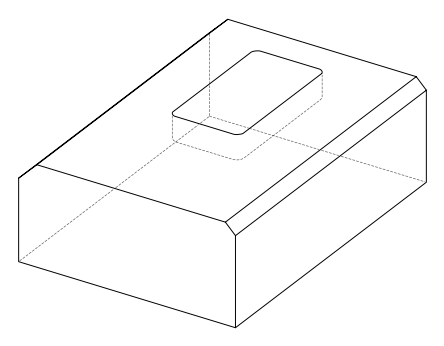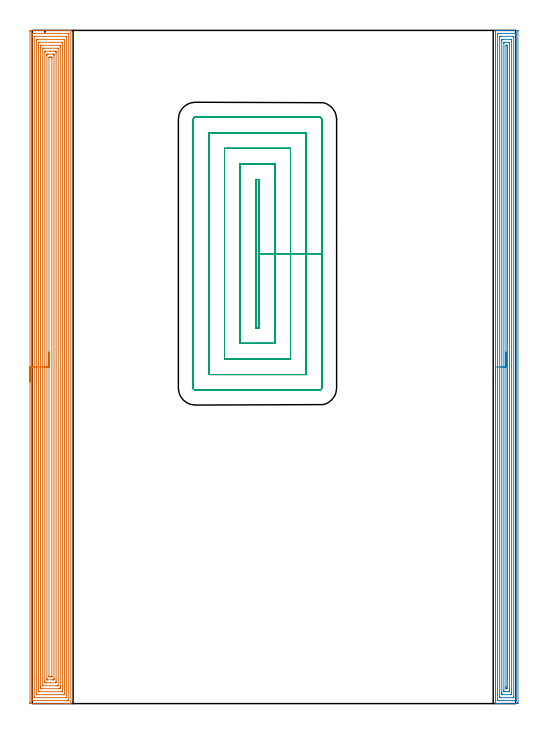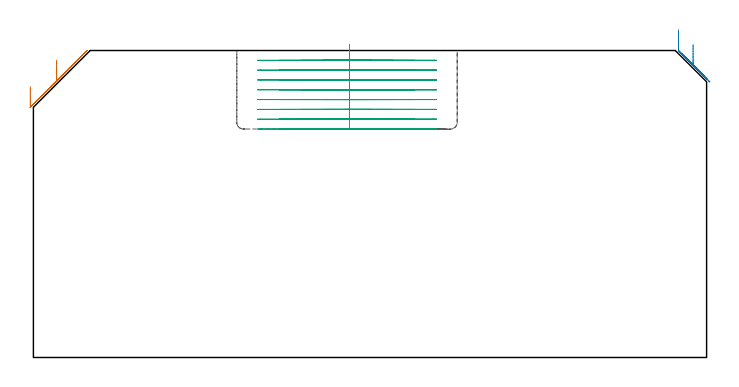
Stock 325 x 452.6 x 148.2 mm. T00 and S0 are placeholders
(PLAN: 3 operations, 1 tool changes, 90 min)
(1 AREA_MILL | FG_CHAMFER_SURFACE | UGT0205_001 | 36.63 min | 169887 mm3)
(2 AREA_MILL_1 | FG_CHAMFER_SURFACE_1 | UGT0205_001 | 21.95 min | 51592 mm3)
(3 MILL_RECTANGULAR_POCKET | POCKET_RECTANGULAR_STRAIGHT | UGT0201_095 | Follow Part, ap 5, ae 75% | 31.4 min | 815219 mm3)
(TOOL UGT0205_001 | Chamfer Mill 20 x 3 x 45 deg. | D20 FL50 Z2)
(TOOL UGT0201_095 | End mill 20 mm | D20 R3 FL38 Z4)
(OP 1 AREA_MILL)
G17 G21 G94 G90
T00 M6
G54
G17 G0 G90 X-1.5 Y216.3 S1061 M3
G43 Z158.2 H0
Z130.8
G94 G1 Y216.338 Z129.928 F250.
Y216.452 Z129.063
Y216.641 Z128.212
Y216.903 Z127.38
Y217.237 Z126.574
Y217.64 Z125.8
Y218.108 Z125.064
Y218.64 Z124.372
Y219.229 Z123.729
Y219.872 Z123.139
Y220.564 Z122.608
Y221.3 Z122.14
Y222.074 Z121.737
Y222.88 Z121.403
Y223.712 Z121.141
Y224.563 Z120.952
Y225.428 Z120.838
Y226.3 Z120.8
Y451.553
X-1.499 Y451.976 Z120.801
X-1.495 Y452.442 Z120.803
X-1.492 Y452.59 Z120.806
X-1.036 Y452.6 Z121.262
X22.173 Z144.468
X24.553 Z146.848
X25.252 Z147.552
X25.532 Z147.832
X25.891 Y452.593 Z148.182
X25.897 Y452.592 Z148.188
X25.9 Y452.423 Z148.2
Y0.177
X25.897 Y0.008 Z148.188
X25.891 Y0.007 Z148.182
X25.532 Y0. Z147.832
X25.252 Z147.551
X24.553 Z146.848
X23.322 Z145.618
X22.788 Z145.083
X22.173 Z144.468
X-1.055 Z121.242
X-1.492 Y0.009 Z120.806
X-1.495 Y0.158 Z120.803
X-1.499 Y0.624 Z120.801
X-1.5 Y1.094 Z120.8
Y226.3
X-0.086 Z122.214
X-0.085 Y450.12 Z122.215
X-0.084 Y450.189 Z122.216
X-0.076 Y450.59 Z122.224
X0.325 Y450.598 Z122.625
X0.729 Y450.599 Z123.029
X1.205 Y450.6 Z123.505
X23.671 Y450.599 Z145.971
X24.15 Y450.597 Z146.45
X24.378 Y450.59 Z146.678
X24.479 Y450.568 Z146.779
X24.485 Y450.258 Z146.785
Y450.189
Y2.48
X24.484 Y2.411 Z146.784
X24.476 Y2.01 Z146.776
X24.075 Y2.002 Z146.375
X23.671 Y2.001 Z145.971
X23.195 Y2. Z145.495
X0.729 Y2.001 Z123.029
X0.25 Y2.003 Z122.55
X0.022 Y2.01 Z122.322
X-0.079 Y2.032 Z122.221
X-0.085 Y2.342 Z122.215
Y2.411
X-0.086 Y226.3 Z122.214
X1.328 Z123.628
X1.329 Y448.401 Z123.629
X1.331 Y448.544 Z123.631
X1.333 Y448.579 Z123.633
X1.334 Y448.589 Z123.634
X1.35 Y448.592 Z123.65
X1.417 Y448.598 Z123.717
X1.611 Y448.599 Z123.911
X2.297 Y448.6 Z124.597
X22.788 Y448.599 Z145.088
X22.985 Y448.595 Z145.285
X23.04 Y448.592 Z145.34
X23.065 Y448.588 Z145.365
X23.067 Y448.572 Z145.367
X23.07 Y448.496 Z145.37
X23.071 Y448.401 Z145.371
Y448.114
Y4.199
X23.069 Y4.056 Z145.369
X23.067 Y4.021 Z145.367
X23.065 Y4.011 Z145.365
X23.049 Y4.008 Z145.349
X22.983 Y4.002 Z145.283
X22.788 Y4.001 Z145.088
X22.102 Y4. Z144.402
X1.611 Y4.001 Z123.911
X1.415 Y4.004 Z123.715
X1.36 Y4.008 Z123.66
X1.335 Y4.012 Z123.635
X1.333 Y4.028 Z123.633
X1.33 Y4.103 Z123.63
X1.329 Y4.199 Z123.629
X1.328 Y4.486 Z123.628
Y226.3
X2.743 Z125.043
Y445.72
X2.746 Y446.358 Z125.046
X2.75 Y446.573 Z125.05
X2.756 Y446.591 Z125.056
X2.779 Y446.594 Z125.079
X2.833 Y446.598 Z125.133
X2.942 Y446.599 Z125.242
X3.376 Y446.6 Z125.676
X21.037 Z143.337
X21.46 Y446.59 Z143.76
X21.65 Y446.577 Z143.95
X21.652 Y446.467 Z143.952
X21.657 Y445.973 Z143.957
Y6.88
X21.654 Y6.242 Z143.954
X21.65 Y6.027 Z143.95
X21.644 Y6.009 Z143.944
X21.621 Y6.006 Z143.921
X21.567 Y6.002 Z143.867
X21.458 Y6.001 Z143.758
X21.024 Y6. Z143.324
X3.363 Z125.663
X2.94 Y6.01 Z125.24
X2.749 Y6.023 Z125.049
X2.747 Y6.133 Z125.047
X2.743 Y6.628 Z125.043
Y226.3
X4.157 Z126.457
Y444.138
X4.158 Y444.345 Z126.458
X4.16 Y444.482 Z126.46
X4.164 Y444.584 Z126.464
X4.178 Y444.59 Z126.478
X4.259 Y444.595 Z126.559
X4.482 Y444.599 Z126.782
X19.483 Z141.783
X20.141 Y444.592 Z142.441
X20.229 Y444.59 Z142.529
X20.238 Y444.241 Z142.538
X20.242 Y444.035 Z142.542
X20.243 Y443.932 Z142.543
Y8.462
X20.242 Y8.256 Z142.542
X20.239 Y8.118 Z142.539
X20.236 Y8.016 Z142.536
X20.222 Y8.01 Z142.522
X20.141 Y8.005 Z142.441
X19.917 Y8.001 Z142.217
X4.917 Z127.217
X4.259 Y8.008 Z126.559
X4.171 Y8.01 Z126.471
X4.162 Y8.359 Z126.462
X4.158 Y8.565 Z126.458
X4.157 Y8.668 Z126.457
Y226.3
X5.571 Z127.871
Y441.251
X5.572 Y441.708 Z127.872
X5.576 Y442.145 Z127.876
X5.581 Y442.593 Z127.881
X6.023 Y442.597 Z128.323
X6.457 Y442.599 Z128.757
X18.377 Z140.677
X18.813 Y442.597 Z141.113
X18.822 Y442.59 Z141.122
X18.825 Y442.584 Z141.125
X18.828 Y442.145 Z141.128
X18.829 Y441.687 Z141.129
Y441.251
Y11.349
X18.827 Y10.892 Z141.127
X18.824 Y10.455 Z141.124
X18.819 Y10.007 Z141.119
X18.377 Y10.003 Z140.677
X17.943 Y10.001 Z140.243
X6.023 Z128.323
X5.587 Y10.003 Z127.887
X5.578 Y10.01 Z127.878
X5.575 Y10.016 Z127.875
X5.572 Y10.455 Z127.872
X5.571 Y10.913 Z127.871
Y11.349
Y226.3
X6.985 Z129.285
Y440.357
X6.987 Y440.56 Z129.287
X6.989 Y440.584 Z129.289
X6.99 Y440.589 Z129.29
X7.021 Y440.593 Z129.321
X7.149 Y440.598 Z129.449
X7.309 Y440.6 Z129.609
X7.548 Z129.848
X17.255 Z139.555
X17.352 Y440.598 Z139.652
X17.379 Y440.595 Z139.679
X17.403 Y440.591 Z139.703
X17.408 Y440.548 Z139.708
X17.413 Y440.439 Z139.713
X17.414 Y440.357 Z139.714
X17.415 Y12.243 Z139.715
X17.413 Y12.04 Z139.713
X17.411 Y12.016 Z139.711
X17.409 Y12.011 Z139.709
X17.378 Y12.007 Z139.678
X17.251 Y12.002 Z139.551
X16.612 Y12. Z138.912
X7.145 Z129.445
X7.048 Y12.002 Z129.348
X7.02 Y12.005 Z129.32
X6.997 Y12.009 Z129.297
X6.992 Y12.051 Z129.292
X6.987 Y12.161 Z129.287
X6.986 Y12.243 Z129.286
X6.985 Y226.3 Z129.285
X8.399 Z130.699
X8.4 Y437.676 Z130.7
X8.401 Y437.949 Z130.701
X8.407 Y438.57 Z130.707
X8.642 Y438.598 Z130.942
X12.17 Y438.6 Z134.47
X14.817 Z137.117
X15.7 Y438.599 Z138.
X15.729 Y438.597 Z138.029
X15.993 Y438.57 Z138.293
X15.997 Y438.298 Z138.297
X16. Y437.676 Z138.3
Y437.401
Y14.924
X15.999 Y14.651 Z138.299
X15.993 Y14.03 Z138.293
X15.758 Y14.002 Z138.058
X12.23 Y14. Z134.53
X9.583 Z131.883
X8.7 Y14.001 Z131.
X8.67 Y14.003 Z130.97
X8.407 Y14.03 Z130.707
X8.402 Y14.302 Z130.702
X8.4 Y14.924 Z130.7
Y15.199
X8.399 Y226.3 Z130.699
X9.814 Z132.114
Y435.624
X9.815 Y435.888 Z132.115
X9.82 Y436.511 Z132.12
X9.827 Y436.59 Z132.127
X9.908 Y436.593 Z132.208
X10.084 Y436.597 Z132.384
X10.435 Y436.599 Z132.735
X10.615 Y436.6 Z132.915
X14.145 Z136.445
X14.388 Y436.599 Z136.688
X14.509 Y436.598 Z136.809
X14.569 Y436.594 Z136.869
X14.58 Y436.59 Z136.88
X14.582 Y436.585 Z136.882
X14.584 Y436.562 Z136.884
X14.586 Y436.153 Z136.886
Y435.888
Y16.976
X14.584 Y16.712 Z136.884
X14.58 Y16.089 Z136.88
X14.573 Y16.01 Z136.873
X14.491 Y16.007 Z136.791
X14.316 Y16.003 Z136.616
X13.965 Y16.001 Z136.265
X13.785 Y16. Z136.085
X10.255 Z132.555
X10.012 Y16.001 Z132.312
X9.891 Y16.002 Z132.191
X9.83 Y16.006 Z132.13
X9.82 Y16.01 Z132.12
X9.818 Y16.015 Z132.118
X9.816 Y16.038 Z132.116
X9.814 Y16.447 Z132.114
Y16.712
Y226.3
X11.228 Z133.528
X11.229 Y434.283 Z133.529
X11.232 Y434.464 Z133.532
X11.235 Y434.578 Z133.535
X11.258 Y434.59 Z133.558
X11.318 Y434.593 Z133.618
X11.708 Y434.599 Z134.008
X12.2 Y434.6 Z134.5
X12.59 Y434.599 Z134.89
X13.082 Y434.593 Z135.382
X13.151 Y434.59 Z135.451
X13.165 Y434.583 Z135.465
X13.168 Y434.494 Z135.468
X13.171 Y434.373 Z135.471
X13.172 Y434.191 Z135.472
Y434.101
X13.171 Y18.318 Z135.471
X13.168 Y18.136 Z135.468
X13.165 Y18.022 Z135.465
X13.142 Y18.01 Z135.442
X13.082 Y18.007 Z135.382
X12.692 Y18.001 Z134.992
X12.2 Y18. Z134.5
X11.81 Y18.001 Z134.11
X11.318 Y18.006 Z133.618
X11.249 Y18.01 Z133.549
X11.235 Y18.016 Z133.535
X11.232 Y18.106 Z133.532
X11.229 Y18.227 Z133.529
X11.228 Y18.408 Z133.528
Y18.499
Y226.3
Y227.172 Z133.566
Y228.036 Z133.68
Y228.888 Z133.869
Y229.72 Z134.131
Y230.526 Z134.465
Y231.3 Z134.868
Y232.036 Z135.336
Y232.728 Z135.867
Y233.371 Z136.457
Y233.96 Z137.1
Y234.491 Z137.792
Y234.96 Z138.528
Y235.363 Z139.302
Y235.697 Z140.108
Y235.959 Z140.94
Y236.148 Z141.791
Y236.262 Z142.656
Y236.3 Z143.528
G0 Z158.2
M5
M2
(OP 2 AREA_MILL_1)
G17 G21 G94 G90
T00 M6
G54
G17 G0 G90 X311.4 Y216.3 S1061 M3
G43 Z158.2 H0
G94 G1 Y216.338 Z157.328 F250.
Y216.452 Z156.463
Y216.641 Z155.612
Y216.903 Z154.78
Y217.237 Z153.974
Y217.64 Z153.2
Y218.109 Z152.464
Y218.64 Z151.772
Y219.229 Z151.129
Y219.872 Z150.539
Y220.564 Z150.008
Y221.3 Z149.54
Y222.074 Z149.137
Y222.88 Z148.803
Y223.712 Z148.541
Y224.564 Z148.352
Y225.428 Z148.238
Y226.3 Z148.2
Y452.423
X311.403 Y452.591 Z148.188
X311.415 Y452.593 Z148.176
X311.781 Y452.6 Z147.819
X312.065 Z147.535
X312.765 Z146.83
X313.998 Z145.599
X314.532 Z145.062
X315.149 Z144.447
X326.019 Z133.579
X326.288 Y452.598 Z133.31
X326.492 Y452.59 Z133.106
X326.499 Y452.384 Z133.099
X326.5 Y0.624 Z133.1
X326.496 Y0.213 Z133.102
X326.492 Y0.01 Z133.106
X326.285 Y0. Z133.312
X314.532 Z145.062
X313.115 Z146.481
X312.765 Z146.83
X312.065 Z147.535
X311.781 Z147.818
X311.416 Z148.175
X311.403 Y0.008 Z148.188
X311.4 Y0.177 Z148.2
Y226.3
X312.814 Z146.786
X312.815 Y450.505 Z146.785
X312.816 Y450.558 Z146.784
X312.818 Y450.582 Z146.782
X312.82 Y450.588 Z146.78
X312.836 Y450.59 Z146.764
X313.243 Y450.599 Z146.357
X318.985 Y450.6 Z140.615
X324.251 Y450.599 Z135.349
X324.731 Y450.597 Z134.869
X324.969 Y450.59 Z134.631
X325.079 Y450.579 Z134.521
X325.085 Y450.239 Z134.515
Y450.189
Y2.095
X325.084 Y2.042 Z134.516
X325.082 Y2.018 Z134.518
X325.08 Y2.012 Z134.52
X325.064 Y2.01 Z134.536
X324.657 Y2.001 Z134.943
X316.485 Y2. Z143.115
X314.055 Z145.545
X313.648 Y2.001 Z145.952
X313.169 Y2.003 Z146.431
X312.931 Y2.01 Z146.669
X312.821 Y2.021 Z146.779
X312.815 Y2.361 Z146.785
Y2.411
X312.814 Y226.3 Z146.786
X314.229 Z145.372
Y447.814 Z145.371
X314.231 Y448.401 Z145.369
X314.234 Y448.554 Z145.366
X314.235 Y448.584 Z145.365
X314.271 Y448.59 Z145.329
X314.338 Y448.597 Z145.262
X314.532 Y448.599 Z145.068
X315.219 Y448.6 Z144.381
X323.172 Y448.599 Z136.428
X323.368 Y448.595 Z136.232
X323.564 Y448.59 Z136.036
X323.665 Y448.576 Z135.935
X323.668 Y448.503 Z135.932
X323.669 Y448.401 Z135.931
X323.671 Y448.094 Z135.929
Y4.786
X323.668 Y4.199 Z135.932
X323.666 Y4.046 Z135.934
X323.665 Y4.016 Z135.935
X323.629 Y4.01 Z135.971
X323.562 Y4.003 Z136.038
X323.368 Y4.001 Z136.232
X322.681 Y4. Z136.919
X314.728 Y4.001 Z144.872
X314.532 Y4.005 Z145.068
X314.336 Y4.01 Z145.264
X314.235 Y4.024 Z145.365
X314.232 Y4.097 Z145.368
X314.23 Y4.199 Z145.37
X314.229 Y4.506 Z145.371
Y226.3 Z145.372
X315.643 Z143.957
Y445.49
X315.644 Y445.72 Z143.956
X315.649 Y446.377 Z143.951
X315.654 Y446.59 Z143.946
X315.864 Y446.594 Z143.736
X316.313 Y446.6 Z143.287
X321.614 Z137.986
X322.038 Y446.594 Z137.562
X322.244 Y446.59 Z137.356
X322.25 Y446.473 Z137.35
X322.256 Y445.951 Z137.344
X322.257 Y445.72 Z137.343
Y445.056
Y7.11
X322.256 Y6.88 Z137.344
X322.251 Y6.223 Z137.349
X322.246 Y6.01 Z137.354
X322.036 Y6.006 Z137.564
X321.587 Y6. Z138.013
X316.286 Z143.314
X315.862 Y6.006 Z143.738
X315.656 Y6.01 Z143.944
X315.65 Y6.127 Z143.95
X315.644 Y6.649 Z143.956
X315.643 Y6.88 Z143.957
Y7.544
Y226.3
X317.057 Z142.543
Y444.06
X317.058 Y444.187 Z142.542
X317.062 Y444.441 Z142.538
X317.066 Y444.591 Z142.534
X317.101 Y444.594 Z142.499
X317.183 Y444.597 Z142.417
X317.407 Y444.6 Z142.193
X318.066 Z141.534
X320.057 Z139.543
X320.717 Y444.596 Z138.883
X320.811 Y444.593 Z138.789
X320.833 Y444.591 Z138.767
X320.837 Y444.484 Z138.763
X320.841 Y444.314 Z138.759
X320.843 Y444.06 Z138.757
Y443.932
Y8.541
X320.842 Y8.413 Z138.758
X320.838 Y8.159 Z138.762
X320.834 Y8.009 Z138.766
X320.799 Y8.006 Z138.801
X320.717 Y8.003 Z138.883
X320.493 Y8. Z139.107
X319.834 Z139.766
X317.843 Z141.757
X317.183 Y8.004 Z142.417
X317.089 Y8.007 Z142.511
X317.067 Y8.009 Z142.533
X317.063 Y8.116 Z142.537
X317.059 Y8.286 Z142.541
X317.057 Y8.795 Z142.543
Y226.3
X318.471 Z141.129
X318.472 Y442.387 Z141.128
X318.473 Y442.508 Z141.127
X318.476 Y442.568 Z141.124
X318.478 Y442.589 Z141.122
X318.506 Y442.594 Z141.094
X318.95 Y442.597 Z140.65
X319.388 Y442.596 Z140.212
X319.421 Y442.59 Z140.179
X319.423 Y442.56 Z140.177
X319.427 Y442.145 Z140.173
X319.429 Y441.661 Z140.171
Y441.251
X319.428 Y10.213 Z140.172
X319.427 Y10.092 Z140.173
X319.424 Y10.033 Z140.176
X319.422 Y10.011 Z140.178
X319.394 Y10.006 Z140.206
X318.95 Y10.003 Z140.65
X318.512 Y10.004 Z141.088
X318.479 Y10.01 Z141.121
X318.477 Y10.04 Z141.123
X318.473 Y10.455 Z141.127
X318.471 Y10.939 Z141.129
Y11.349
Y226.3
Y227.172 Z141.167
Y228.037 Z141.281
Y228.888 Z141.47
Y229.72 Z141.732
Y230.526 Z142.066
Y231.3 Z142.469
Y232.036 Z142.937
Y232.728 Z143.468
Y233.371 Z144.058
Y233.96 Z144.701
Y234.492 Z145.393
Y234.96 Z146.129
Y235.363 Z146.903
Y235.697 Z147.709
Y235.959 Z148.541
Y236.148 Z149.392
Y236.262 Z150.257
Y236.3 Z151.129
G0 Z158.2
M5
M2
(OP 3 MILL_RECTANGULAR_POCKET)
G17 G21 G94 G90
T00 M6
G54
G17 G0 G90 X152.6 Y273.623 S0 M3
G43 Z158.2 H0
Z151.2
G94 G1 Y302.5 Z143.462 F250.
Y352.3 F500.
X150.2
Y252.7
X152.6
Y302.5
X163.1
Y362.8
X139.7
Y242.2
X163.1
Y302.5
X173.6
Y373.3
X129.2
Y231.7
X173.6
Y302.5
X184.1
Y383.8
X118.7
Y221.2
X184.1
Y302.5
X194.6
Y392.7
G3 X193. Y394.3 R1.6
G1 X109.8
G3 X108.2 Y392.7 R1.6
G1 Y212.3
G3 X109.8 Y210.7 R1.6
G1 X193.
G3 X194.6 Y212.3 R1.6
G1 Y302.5
Y303.5
G0 X152.6 Y273.623 Z146.462
G1 Y302.5 Z138.725 F250.
Y352.3 F500.
X150.2
Y252.7
X152.6
Y302.5
X163.1
Y362.8
X139.7
Y242.2
X163.1
Y302.5
X173.6
Y373.3
X129.2
Y231.7
X173.6
Y302.5
X184.1
Y383.8
X118.7
Y221.2
X184.1
Y302.5
X194.6
Y392.7
G3 X193. Y394.3 R1.6
G1 X109.8
G3 X108.2 Y392.7 R1.6
G1 Y212.3
G3 X109.8 Y210.7 R1.6
G1 X193.
G3 X194.6 Y212.3 R1.6
G1 Y302.5
Y303.5
G0 X152.6 Y273.623 Z141.725
G1 Y302.5 Z133.987 F250.
Y352.3 F500.
X150.2
Y252.7
X152.6
Y302.5
X163.1
Y362.8
X139.7
Y242.2
X163.1
Y302.5
X173.6
Y373.3
X129.2
Y231.7
X173.6
Y302.5
X184.1
Y383.8
X118.7
Y221.2
X184.1
Y302.5
X194.6
Y392.7
G3 X193. Y394.3 R1.6
G1 X109.8
G3 X108.2 Y392.7 R1.6
G1 Y212.3
G3 X109.8 Y210.7 R1.6
G1 X193.
G3 X194.6 Y212.3 R1.6
G1 Y302.5
Y303.5
G0 X152.6 Y273.623 Z136.987
G1 Y302.5 Z129.25 F250.
Y352.3 F500.
X150.2
Y252.7
X152.6
Y302.5
X163.1
Y362.8
X139.7
Y242.2
X163.1
Y302.5
X173.6
Y373.3
X129.2
Y231.7
X173.6
Y302.5
X184.1
Y383.8
X118.7
Y221.2
X184.1
Y302.5
X194.6
Y392.7
G3 X193. Y394.3 R1.6
G1 X109.8
G3 X108.2 Y392.7 R1.6
G1 Y212.3
G3 X109.8 Y210.7 R1.6
G1 X193.
G3 X194.6 Y212.3 R1.6
G1 Y302.5
Y303.5
G0 X152.6 Y273.623 Z132.25
G1 Y302.5 Z124.512 F250.
Y352.3 F500.
X150.2
Y252.7
X152.6
Y302.5
X163.1
Y362.8
X139.7
Y242.2
X163.1
Y302.5
X173.6
Y373.3
X129.2
Y231.7
X173.6
Y302.5
X184.1
Y383.8
X118.7
Y221.2
X184.1
Y302.5
X194.6
Y392.7
G3 X193. Y394.3 R1.6
G1 X109.8
G3 X108.2 Y392.7 R1.6
G1 Y212.3
G3 X109.8 Y210.7 R1.6
G1 X193.
G3 X194.6 Y212.3 R1.6
G1 Y302.5
Y303.5
G0 X152.6 Y273.623 Z127.512
G1 Y302.5 Z119.775 F250.
Y352.3 F500.
X150.2
Y252.7
X152.6
Y302.5
X163.1
Y362.8
X139.7
Y242.2
X163.1
Y302.5
X173.6
Y373.3
X129.2
Y231.7
X173.6
Y302.5
X184.1
Y383.8
X118.7
Y221.2
X184.1
Y302.5
X194.6
Y392.7
G3 X193. Y394.3 R1.6
G1 X109.8
G3 X108.2 Y392.7 R1.6
G1 Y212.3
G3 X109.8 Y210.7 R1.6
G1 X193.
G3 X194.6 Y212.3 R1.6
G1 Y302.5
Y303.5
G0 X152.6 Y273.623 Z122.775
G1 Y302.5 Z115.037 F250.
Y352.3 F500.
X150.2
Y252.7
X152.6
Y302.5
X163.1
Y362.8
X139.7
Y242.2
X163.1
Y302.5
X173.6
Y373.3
X129.2
Y231.7
X173.6
Y302.5
X184.1
Y383.8
X118.7
Y221.2
X184.1
Y302.5
X194.6
Y392.7
G3 X193. Y394.3 R1.6
G1 X109.8
G3 X108.2 Y392.7 R1.6
G1 Y212.3
G3 X109.8 Y210.7 R1.6
G1 X193.
G3 X194.6 Y212.3 R1.6
G1 Y302.5
Y303.5
G0 X152.6 Y273.623 Z118.037
G1 Y302.5 Z110.3 F250.
Y352.3 F500.
X150.2
Y252.7
X152.6
Y302.5
X163.1
Y362.8
X139.7
Y242.2
X163.1
Y302.5
X173.6
Y373.3
X129.2
Y231.7
X173.6
Y302.5
X184.1
Y383.8
X118.7
Y221.2
X184.1
Y302.5
X194.6
Y392.7
G3 X193. Y394.3 R1.6
G1 X109.8
G3 X108.2 Y392.7 R1.6
G1 Y212.3
G3 X109.8 Y210.7 R1.6
G1 X193.
G3 X194.6 Y212.3 R1.6
G1 Y302.5
Y303.5
G0 Z158.2
M5
M2
